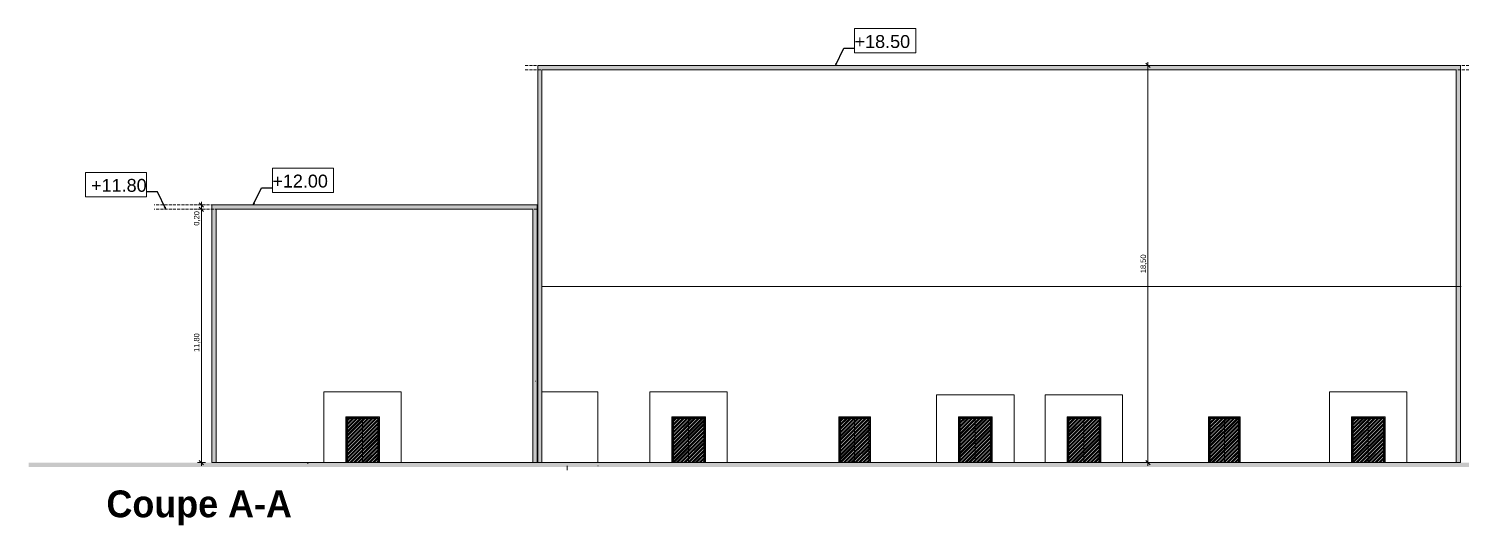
# Model space of a CAD drawing. Header units: millimetres. Extents: x 365175 to 2667127, y -330297 to -162108.
# Drawn here: x 2444440 to 2511105, y -264025 to -240883 of the extents above; entities that cross this region are included whole.
import ezdxf

# ---------------------------------------------------------------- set-up
doc = ezdxf.new("R2010")
doc.units = ezdxf.units.MM
doc.header["$MEASUREMENT"] = 0
doc.linetypes.add('Hidden Line', pattern=[195.611112, 141.111112, -54.5])
for name, color, linetype in [('ASSIETTE', 7, 'Continuous'), ('Cotations - 1_100', 7, 'Continuous'), ('Cotations - Altitudes & Niveaux', 7, 'Continuous'), ('Sols_ Dalles', 7, 'Continuous'), ('Structure - Murs extérieurs', 7, 'Continuous')]:
    doc.layers.add(name, color=color, linetype=linetype)
doc.styles.add('STYLE_GENERE_4', font='')
doc.styles.add('STYLE_GENERE_5', font='')
doc.styles.add('STYLE_GENERE_7', font='')
doc.styles.get('STYLE_GENERE_4').set_extended_font_data('Arial')
doc.styles.get('STYLE_GENERE_5').set_extended_font_data('Agency FB', bold=True)
doc.styles.get('STYLE_GENERE_7').set_extended_font_data('Arial Unicode MS')
doc.dimstyles.new('STYLE_GENERE__5', dxfattribs={"dimtxt": 250, "dimasz": 190, "dimexe": 0.18, "dimexo": 0.0625, "dimgap": 0, "dimtad": 1, "dimlfac": 0.001, "dimzin": 0, "dimdsep": 46, "dimtxsty": 'STYLE_GENERE_4', "dimblk": 'ARROWHEAD_6', "dimblk1": 'ARROWHEAD_6', "dimblk2": 'ARROWHEAD_6', "dimcen": 0.09, "dimse1": 1, "dimse2": 1, "dimclrd": 5, "dimclre": 5, "dimclrt": 5, "dimazin": 0, "dimtfac": 1, "dimtdec": 4, "dimtmove": 0, "dimatfit": 3, "dimfxl": 0, "dimtolj": 1, "dimtzin": 0, "dimarcsym": 0})
doc.dimstyles.new('STYLE_GENERE__6', dxfattribs={"dimtxt": 0.18, "dimasz": 114, "dimexe": 0.18, "dimexo": 0.0625, "dimgap": 0, "dimtad": 0, "dimtih": 1, "dimtoh": 1, "dimdec": 4, "dimzin": 0, "dimdsep": 46, "dimcen": 0.09, "dimadec": 0, "dimazin": 0, "dimtfac": 1, "dimtdec": 4, "dimtmove": 0, "dimatfit": 3, "dimldrblk": 'ARROWHEAD_16', "dimfxl": 0, "dimtolj": 1, "dimtzin": 0, "dimarcsym": 0})
pattern_1 = [(45, (2279708.67, -320470.93), (-88.38835, 88.38835), []), (45, (2279690.99, -320453.25), (-88.38835, 88.38835), []), (45, (2279673.31, -320435.58), (-88.38835, 88.38835), [])]

# ---------------------------------------------------------------- blocks, each defined once
blk = doc.blocks.new('*D1939', base_point=(2279709, -320471))
at = {"layer": 'Cotations - 1_100', "color": 5, "linetype": 'Continuous', "lineweight": 5}
for p, q in [((2496748, -242599), (2496373, -242599)), ((2496660, -242699), (2496460, -242499)), ((2496560, -242599), (2496560, -242449)), ((2496560, -261099), (2496560, -242599)), ((2496748, -261099), (2496373, -261099)), ((2496460, -260999), (2496660, -261199)), ((2496560, -261249), (2496560, -261099))]:
    blk.add_line(p, q, dxfattribs=at)
at = {"layer": 'Cotations - 1_100', "color": 5, "lineweight": 5, "insert": (2496510, -252277), "char_height": 250, "attachment_point": 7, "rotation": 90, "style": 'STYLE_GENERE_4'}
blk.add_mtext('\\A1;{\\pql;\\fArial|b0|i0|c0|p38;18,50}', dxfattribs=at)
blk = doc.blocks.new('ARROWHEAD_6')
at = {"color": 0, "linetype": 'Continuous', "lineweight": 0}
for p, q in [((0, 0), (-1, 0)), ((-0.5, -0.5), (0.5, 0.5))]:
    blk.add_line(p, q, dxfattribs=at)
blk = doc.blocks.new('*D1940', base_point=(2279709, -320471))
at = {"layer": 'Cotations - 1_100', "color": 5, "linetype": 'Continuous', "lineweight": 5}
for p, q in [((2452672, -249299), (2452297, -249299)), ((2452584, -249399), (2452384, -249199)), ((2452484, -261099), (2452484, -249299)), ((2452672, -261099), (2452297, -261099)), ((2452384, -260999), (2452584, -261199)), ((2452484, -261249), (2452484, -261099))]:
    blk.add_line(p, q, dxfattribs=at)
at = {"layer": 'Cotations - 1_100', "color": 5, "lineweight": 5, "char_height": 250, "attachment_point": 7, "rotation": 90, "style": 'STYLE_GENERE_4'}
for s, insert in [('\\A1;{\\pql;\\fArial|b0|i0|c0|p38;0,20}', (2452434, -250064)), ('\\A1;{\\pql;\\fArial|b0|i0|c0|p38;11,80}', (2452434, -255947))]:
    blk.add_mtext(s, dxfattribs=dict(at, insert=insert))
blk = doc.blocks.new('*D1941', base_point=(2279709, -320471))
at = {"layer": 'Cotations - 1_100', "color": 5, "linetype": 'Continuous', "lineweight": 5}
for p, q in [((2452672, -249099), (2452297, -249099)), ((2452672, -249299), (2452297, -249299)), ((2452384, -248999), (2452584, -249199)), ((2452584, -249399), (2452384, -249199)), ((2452484, -249099), (2452484, -248949)), ((2452484, -249299), (2452484, -249099))]:
    blk.add_line(p, q, dxfattribs=at)
blk = doc.blocks.new('ARROWHEAD_16')
at = {"linetype": 'Continuous', "lineweight": 0}
blk.add_hatch(color=0, dxfattribs=at).paths.add_polyline_path([(-0.9093, 0.525), (0, 0), (-0.9093, -0.525)])
at = {"color": 0, "linetype": 'Continuous', "lineweight": 0}
blk.add_line((0, 0), (-1, 0), dxfattribs=at)

msp = doc.modelspace()

# ---------------------------------------------------------------- hatches: boundary and pattern name
at = {"linetype": 'Continuous', "lineweight": 0, "true_color": 0x3f3f3f}
for points in [[(2510904.239, -261099.304), (2510909.239, -261099.304), (2511019.239, -261099.304), (2511089.239, -261099.304), (2511104.239, -261099.304), (2511104.239, -242599.304), (2468142.666, -242599.304), (2468142.666, -261099.304), (2468157.666, -261099.304), (2468227.666, -261099.304), (2468337.666, -261099.304), (2468342.666, -261099.304), (2468342.666, -242799.304), (2510904.239, -242799.304)], [(2468123.666, -257299.304), (2468123.666, -249099.304), (2452966.239, -249099.304), (2452966.239, -261099.304), (2453166.239, -261099.304), (2453166.239, -249299.304), (2467923.666, -249299.304), (2467923.666, -261099.304), (2468123.666, -261099.304)]]:
    msp.add_hatch(color=250, dxfattribs=at).paths.add_polyline_path(points)
at = {"linetype": 'Continuous', "lineweight": 5, "true_color": 0xa8b218}
h = msp.add_hatch(dxfattribs=at)
h.set_pattern_fill('Bois_agglomérés_0005', color=54, style=0, pattern_type=2)
h.set_pattern_definition(pattern_1)
h.paths.add_polyline_path([(2459204.872, -258962.304), (2460778.872, -258962.304), (2460778.872, -261099.304), (2459204.872, -261099.304)])
h = msp.add_hatch(dxfattribs=at)
h.set_pattern_fill('Bois_agglomérés_0005', color=54, style=0, pattern_type=2)
h.set_pattern_definition(pattern_1)
h.paths.add_polyline_path([(2474384.173, -258962.304), (2475958.173, -258962.304), (2475958.173, -261099.304), (2474384.173, -261099.304)])
h = msp.add_hatch(dxfattribs=at)
h.set_pattern_fill('Bois_agglomérés_0005', color=54, style=0, pattern_type=2)
h.set_pattern_definition(pattern_1)
h.paths.add_polyline_path([(2482159.599, -258962.304), (2483633.599, -258962.304), (2483633.599, -261099.304), (2482159.599, -261099.304)])
h = msp.add_hatch(dxfattribs=at)
h.set_pattern_fill('Bois_agglomérés_0005', color=54, style=0, pattern_type=2)
h.set_pattern_definition(pattern_1)
h.paths.add_polyline_path([(2487733.403, -258962.304), (2489307.403, -258962.304), (2489307.403, -261099.304), (2487733.403, -261099.304)])
h = msp.add_hatch(dxfattribs=at)
h.set_pattern_fill('Bois_agglomérés_0005', color=54, style=0, pattern_type=2)
h.set_pattern_definition(pattern_1)
h.paths.add_polyline_path([(2492792.599, -258962.304), (2494366.599, -258962.304), (2494366.599, -261099.304), (2492792.599, -261099.304)])
h = msp.add_hatch(dxfattribs=at)
h.set_pattern_fill('Bois_agglomérés_0005', color=54, style=0, pattern_type=2)
h.set_pattern_definition(pattern_1)
h.paths.add_polyline_path([(2499381.467, -258962.304), (2500855.467, -258962.304), (2500855.467, -261099.304), (2499381.467, -261099.304)])
h = msp.add_hatch(dxfattribs=at)
h.set_pattern_fill('Bois_agglomérés_0005', color=54, style=0, pattern_type=2)
h.set_pattern_definition(pattern_1)
h.paths.add_polyline_path([(2506030.758, -258962.304), (2507604.758, -258962.304), (2507604.758, -261099.304), (2506030.758, -261099.304)])
at = {"linetype": 'Continuous', "lineweight": 0, "true_color": 0x6f6f6f}
msp.add_hatch(color=8, dxfattribs=at).paths.add_polyline_path([(2444439.837, -261099.304), (2544229.959, -261099.304), (2544229.959, -261299.304), (2444439.837, -261299.304)])

# ---------------------------------------------------------------- linework, layer by layer
at = {"color": 212, "linetype": 'Continuous', "lineweight": 5, "true_color": 0xcb00cc}
msp.add_line((2468039.241, -257299.304), (2468029.241, -257299.304), dxfattribs=at)
at = {"color": 7, "linetype": 'Continuous', "lineweight": 5}
for p, q in [((2468142.666, -257299.304), (2468119.241, -257299.304)), ((2482159.599, -261099.304), (2482159.599, -258962.304)), ((2482159.599, -258962.304), (2483633.599, -258962.304)), ((2482209.599, -259012.304), (2482209.599, -261099.304)), ((2483583.599, -259012.304), (2482209.599, -259012.304)), ((2482221.599, -259024.304), (2482221.599, -261099.304)), ((2483571.599, -259024.304), (2482221.599, -259024.304)), ((2482236.599, -259039.304), (2482236.599, -261099.304)), ((2483556.599, -259039.304), (2482236.599, -259039.304)), ((2482896.599, -261099.304), (2482896.599, -259039.304)), ((2483556.599, -261099.304), (2483556.599, -259039.304)), ((2483571.599, -261099.304), (2483571.599, -259024.304)), ((2483583.599, -261099.304), (2483583.599, -259012.304)), ((2483633.599, -258962.304), (2483633.599, -261099.304)), ((2499381.467, -261099.304), (2499381.467, -258962.304)), ((2499381.467, -258962.304), (2500855.467, -258962.304)), ((2499431.467, -259012.304), (2499431.467, -261099.304)), ((2500805.467, -259012.304), (2499431.467, -259012.304)), ((2499443.467, -259024.304), (2499443.467, -261099.304)), ((2500793.467, -259024.304), (2499443.467, -259024.304)), ((2499458.467, -259039.304), (2499458.467, -261099.304)), ((2500778.467, -259039.304), (2499458.467, -259039.304)), ((2500118.467, -261099.304), (2500118.467, -259039.304)), ((2500778.467, -261099.304), (2500778.467, -259039.304)), ((2500793.467, -261099.304), (2500793.467, -259024.304)), ((2500805.467, -261099.304), (2500805.467, -259012.304)), ((2500855.467, -258962.304), (2500855.467, -261099.304)), ((2457426.217, -261099.304), (2457426.217, -261149.304)), ((2457451.217, -261124.304), (2457426.217, -261124.304)), ((2457451.217, -261099.304), (2457451.217, -261124.304)), ((2468123.666, -261099.304), (2468142.666, -261099.304)), ((2482209.599, -261099.304), (2482159.599, -261099.304)), ((2482221.599, -261099.304), (2482209.599, -261099.304)), ((2482236.599, -261099.304), (2482221.599, -261099.304)), ((2482236.599, -261099.304), (2482896.599, -261099.304)), ((2483556.599, -261099.304), (2482896.599, -261099.304)), ((2483571.599, -261099.304), (2483556.599, -261099.304)), ((2483583.599, -261099.304), (2483571.599, -261099.304)), ((2483633.599, -261099.304), (2483583.599, -261099.304)), ((2485604.239, -261099.304), (2483633.599, -261099.304)), ((2485619.239, -261099.304), (2485604.239, -261099.304)), ((2485619.239, -261099.304), (2486719.434, -261099.304)), ((2490321.058, -261099.304), (2491778.63, -261099.304)), ((2495380.254, -261099.304), (2496589.239, -261099.304)), ((2496604.239, -261099.304), (2496589.239, -261099.304)), ((2499381.467, -261099.304), (2496604.239, -261099.304)), ((2499431.467, -261099.304), (2499381.467, -261099.304)), ((2499443.467, -261099.304), (2499431.467, -261099.304)), ((2499458.467, -261099.304), (2499443.467, -261099.304)), ((2499458.467, -261099.304), (2500118.467, -261099.304)), ((2500778.467, -261099.304), (2500118.467, -261099.304)), ((2500793.467, -261099.304), (2500778.467, -261099.304)), ((2500805.467, -261099.304), (2500793.467, -261099.304)), ((2500855.467, -261099.304), (2500805.467, -261099.304)), ((2505016.789, -261099.304), (2500855.467, -261099.304)), ((2510824.239, -261099.304), (2508618.413, -261099.304))]:
    msp.add_line(p, q, dxfattribs=at)
at = {"color": 9, "linetype": 'Continuous', "lineweight": 5}
msp.add_line((2469519.241, -261449.304), (2469519.241, -261249.304), dxfattribs=at)
at = {"color": 7, "linetype": 'Continuous', "lineweight": 5, "flags": 128}
for points in [[(2468422.666, -261099.304), (2468407.666, -261099.304), (2468337.666, -261099.304), (2468227.666, -261099.304), (2468157.666, -261099.304), (2468142.666, -261099.304)], [(2511104.239, -261099.304), (2511089.239, -261099.304), (2511019.239, -261099.304), (2510909.239, -261099.304), (2510839.239, -261099.304), (2510824.239, -261099.304)]]:
    msp.add_lwpolyline(points, dxfattribs=at)
at = {"layer": 'ASSIETTE', "color": 7, "linetype": 'Hidden Line', "lineweight": 5}
for p, q in [((2467558.039, -242599.304), (2514639.301, -242599.304)), ((2467558.039, -242799.304), (2514639.301, -242799.304)), ((2468123.666, -249099.304), (2450277.223, -249099.304)), ((2468123.666, -249299.304), (2450277.223, -249299.304))]:
    msp.add_line(p, q, dxfattribs=at)
at = {"layer": 'ASSIETTE', "color": 7, "linetype": 'Continuous', "lineweight": 5}
msp.add_line((2511139.239, -252899.304), (2468342.666, -252899.304), dxfattribs=at)
for points in [[(2511104.239, -261099.304), (2468142.666, -261099.304), (2468142.666, -242599.304), (2511104.239, -242599.304)], [(2510904.239, -261099.304), (2468342.666, -261099.304), (2468342.666, -242799.304), (2510904.239, -242799.304)], [(2452966.239, -249099.304), (2468123.666, -249099.304), (2468123.666, -261099.304), (2452966.239, -261099.304)], [(2453166.239, -249299.304), (2467923.666, -249299.304), (2467923.666, -261099.304), (2453166.239, -261099.304)]]:
    msp.add_lwpolyline(points, close=True, dxfattribs=at)
at = {"layer": 'Cotations - Altitudes & Niveaux', "color": 176, "linetype": 'Continuous', "lineweight": 5, "true_color": 0x000066, "flags": 128}
for points in [[(2482897.273, -240883.009), (2485743.394, -240883.009), (2485743.394, -242012.424), (2482897.273, -242012.424)], [(2447089.283, -247583.011), (2449935.402, -247583.011), (2449935.402, -248712.424), (2447089.283, -248712.424)], [(2455787.226, -247383.012), (2458633.36, -247383.012), (2458633.36, -248512.424), (2455787.226, -248512.424)]]:
    msp.add_lwpolyline(points, close=True, dxfattribs=at)
at = {"layer": 'Sols_ Dalles', "color": 250, "linetype": 'Continuous', "lineweight": 5, "true_color": 0x1f1f1f}
for p, q in [((2468119.241, -261099.304), (2468123.666, -261099.304)), ((2485604.239, -261099.304), (2486719.434, -261099.304)), ((2490321.058, -261099.304), (2491778.63, -261099.304)), ((2511104.239, -261099.304), (2511105.239, -261099.304))]:
    msp.add_line(p, q, dxfattribs=at)
at = {"layer": 'Structure - Murs extérieurs', "color": 7, "linetype": 'Continuous', "lineweight": 5}
for p, q in [((2458190.903, -261099.304), (2458190.903, -257799.304)), ((2458190.903, -257799.304), (2458205.903, -257799.304)), ((2461777.527, -257799.304), (2458205.903, -257799.304)), ((2461777.527, -257799.304), (2461792.527, -257799.304)), ((2461792.527, -257799.304), (2461792.527, -261099.304)), ((2470942.93, -257799.304), (2468342.666, -257799.304)), ((2470942.93, -261099.304), (2470942.93, -257799.304)), ((2473370.204, -261099.304), (2473370.204, -257799.304)), ((2473370.204, -257799.304), (2473385.204, -257799.304)), ((2476956.828, -257799.304), (2473385.204, -257799.304)), ((2476956.828, -257799.304), (2476971.828, -257799.304)), ((2476971.828, -257799.304), (2476971.828, -261099.304)), ((2486719.434, -261099.304), (2486719.434, -257949.304)), ((2486719.434, -257949.304), (2486734.434, -257949.304)), ((2490306.058, -257949.304), (2486734.434, -257949.304)), ((2490306.058, -257949.304), (2490321.058, -257949.304)), ((2490321.058, -257949.304), (2490321.058, -261099.304)), ((2491778.63, -261099.304), (2491778.63, -257949.304)), ((2491778.63, -257949.304), (2491793.63, -257949.304)), ((2495365.254, -257949.304), (2491793.63, -257949.304)), ((2495365.254, -257949.304), (2495380.254, -257949.304)), ((2495380.254, -257949.304), (2495380.254, -261099.304)), ((2505016.789, -261099.304), (2505016.789, -257799.304)), ((2508603.413, -257799.304), (2505016.789, -257799.304)), ((2508603.413, -257799.304), (2508618.413, -257799.304)), ((2508618.413, -257799.304), (2508618.413, -261099.304)), ((2459204.872, -258962.304), (2459204.872, -261099.304)), ((2460778.872, -258962.304), (2459204.872, -258962.304)), ((2459254.872, -261099.304), (2459254.872, -259012.304)), ((2459254.872, -259012.304), (2460728.872, -259012.304)), ((2459281.872, -261099.304), (2459281.872, -259039.304)), ((2459281.872, -259039.304), (2460701.872, -259039.304)), ((2459991.872, -261099.304), (2459991.872, -259039.304)), ((2460701.872, -259039.304), (2460701.872, -261099.304)), ((2460728.872, -259012.304), (2460728.872, -261099.304)), ((2460778.872, -261099.304), (2460778.872, -258962.304)), ((2474384.173, -258962.304), (2474384.173, -261099.304)), ((2475958.173, -258962.304), (2474384.173, -258962.304)), ((2474434.173, -261099.304), (2474434.173, -259012.304)), ((2474434.173, -259012.304), (2475908.173, -259012.304)), ((2474461.173, -261099.304), (2474461.173, -259039.304)), ((2474461.173, -259039.304), (2475881.173, -259039.304)), ((2475171.173, -261099.304), (2475171.173, -259039.304)), ((2475881.173, -259039.304), (2475881.173, -261099.304)), ((2475908.173, -259012.304), (2475908.173, -261099.304)), ((2475958.173, -261099.304), (2475958.173, -258962.304)), ((2487733.403, -258962.304), (2487733.403, -261099.304)), ((2489307.403, -258962.304), (2487733.403, -258962.304)), ((2487783.403, -261099.304), (2487783.403, -259012.304)), ((2487783.403, -259012.304), (2489257.403, -259012.304)), ((2487810.403, -261099.304), (2487810.403, -259039.304)), ((2487810.403, -259039.304), (2489230.403, -259039.304)), ((2488520.403, -261099.304), (2488520.403, -259039.304)), ((2489230.403, -259039.304), (2489230.403, -261099.304)), ((2489257.403, -259012.304), (2489257.403, -261099.304)), ((2489307.403, -261099.304), (2489307.403, -258962.304)), ((2492792.599, -258962.304), (2492792.599, -261099.304)), ((2494366.599, -258962.304), (2492792.599, -258962.304)), ((2492842.599, -261099.304), (2492842.599, -259012.304)), ((2492842.599, -259012.304), (2494316.599, -259012.304)), ((2492869.599, -261099.304), (2492869.599, -259039.304)), ((2492869.599, -259039.304), (2494289.599, -259039.304)), ((2493579.599, -261099.304), (2493579.599, -259039.304)), ((2494289.599, -259039.304), (2494289.599, -261099.304)), ((2494316.599, -259012.304), (2494316.599, -261099.304)), ((2494366.599, -261099.304), (2494366.599, -258962.304)), ((2506030.758, -258962.304), (2506030.758, -261099.304)), ((2507604.758, -258962.304), (2506030.758, -258962.304)), ((2506080.758, -261099.304), (2506080.758, -259012.304)), ((2506080.758, -259012.304), (2507554.758, -259012.304)), ((2506107.758, -261099.304), (2506107.758, -259039.304)), ((2506107.758, -259039.304), (2507527.758, -259039.304)), ((2506817.758, -261099.304), (2506817.758, -259039.304)), ((2507527.758, -259039.304), (2507527.758, -261099.304)), ((2507554.758, -259012.304), (2507554.758, -261099.304)), ((2507604.758, -261099.304), (2507604.758, -258962.304)), ((2458205.903, -261099.304), (2458190.903, -261099.304)), ((2459204.872, -261099.304), (2458205.903, -261099.304)), ((2459204.872, -261099.304), (2459254.872, -261099.304)), ((2459254.872, -261099.304), (2459281.872, -261099.304)), ((2459281.872, -261099.304), (2459991.872, -261099.304)), ((2460701.872, -261099.304), (2459991.872, -261099.304)), ((2460701.872, -261099.304), (2460728.872, -261099.304)), ((2460728.872, -261099.304), (2460778.872, -261099.304)), ((2461777.527, -261099.304), (2460778.872, -261099.304)), ((2461792.527, -261099.304), (2461777.527, -261099.304)), ((2470942.93, -261099.304), (2468142.666, -261099.304)), ((2470961.93, -261249.304), (2470942.93, -261249.304)), ((2473385.204, -261099.304), (2473370.204, -261099.304)), ((2474384.173, -261099.304), (2473385.204, -261099.304)), ((2474384.173, -261099.304), (2474434.173, -261099.304)), ((2474434.173, -261099.304), (2474461.173, -261099.304)), ((2474461.173, -261099.304), (2475171.173, -261099.304)), ((2475881.173, -261099.304), (2475171.173, -261099.304)), ((2475881.173, -261099.304), (2475908.173, -261099.304)), ((2475908.173, -261099.304), (2475958.173, -261099.304)), ((2476956.828, -261099.304), (2475958.173, -261099.304)), ((2476971.828, -261099.304), (2476956.828, -261099.304)), ((2486734.434, -261099.304), (2486719.434, -261099.304)), ((2487733.403, -261099.304), (2486734.434, -261099.304)), ((2487733.403, -261099.304), (2487783.403, -261099.304)), ((2487783.403, -261099.304), (2487810.403, -261099.304)), ((2487810.403, -261099.304), (2488520.403, -261099.304)), ((2489230.403, -261099.304), (2488520.403, -261099.304)), ((2489230.403, -261099.304), (2489257.403, -261099.304)), ((2489257.403, -261099.304), (2489307.403, -261099.304)), ((2490306.058, -261099.304), (2489307.403, -261099.304)), ((2490321.058, -261099.304), (2490306.058, -261099.304)), ((2491793.63, -261099.304), (2491778.63, -261099.304)), ((2492792.599, -261099.304), (2491793.63, -261099.304)), ((2492792.599, -261099.304), (2492842.599, -261099.304)), ((2492842.599, -261099.304), (2492869.599, -261099.304)), ((2492869.599, -261099.304), (2493579.599, -261099.304)), ((2494289.599, -261099.304), (2493579.599, -261099.304)), ((2494289.599, -261099.304), (2494316.599, -261099.304)), ((2494316.599, -261099.304), (2494366.599, -261099.304)), ((2495365.254, -261099.304), (2494366.599, -261099.304)), ((2495380.254, -261099.304), (2495365.254, -261099.304)), ((2506030.758, -261099.304), (2505016.789, -261099.304)), ((2506030.758, -261099.304), (2506080.758, -261099.304)), ((2506080.758, -261099.304), (2506107.758, -261099.304)), ((2506107.758, -261099.304), (2506817.758, -261099.304)), ((2507527.758, -261099.304), (2506817.758, -261099.304)), ((2507527.758, -261099.304), (2507554.758, -261099.304)), ((2507554.758, -261099.304), (2507604.758, -261099.304)), ((2508603.413, -261099.304), (2507604.758, -261099.304)), ((2508618.413, -261099.304), (2508603.413, -261099.304))]:
    msp.add_line(p, q, dxfattribs=at)

# ---------------------------------------------------------------- texts
at = {"layer": 'Cotations - 1_100', "color": 14, "linetype": 'Continuous', "lineweight": 5, "true_color": 0x990000, "insert": (2448063.809, -262397.858), "char_height": 1250, "attachment_point": 1, "style": 'STYLE_GENERE_5'}
msp.add_mtext('\\A1;{\\pql;\\fAgency FB|b1|i0|c0|p34;Coupe A-A}', dxfattribs=at)
at = {"layer": 'Cotations - Altitudes & Niveaux', "color": 7, "linetype": 'Continuous', "lineweight": 5, "char_height": 600, "style": 'STYLE_GENERE_7'}
for s, insert, attachment_point in [('\\A1;{\\pql;\\fArial Unicode MS|b0|i0|c0|p34;+18.\\fArial Unicode MS|b0|i0|c0|p34;5\\fArial Unicode MS|b0|i0|c0|p34;0 }', (2482897.273, -241793.346), 7), ('\\A1;{\\pqr;\\fArial Unicode MS|b0|i0|c0|p34;+1\\fArial Unicode MS|b0|i0|c0|p34;1\\fArial Unicode MS|b0|i0|c0|p34;.\\fArial Unicode MS|b0|i0|c0|p34;8\\fArial Unicode MS|b0|i0|c0|p34;0 }', (2449935.402, -248493.347), 9), ('\\A1;{\\pql;\\fArial Unicode MS|b0|i0|c0|p34;+12.\\fArial Unicode MS|b0|i0|c0|p34;0\\fArial Unicode MS|b0|i0|c0|p34;0 }', (2455787.226, -248293.348), 7)]:
    msp.add_mtext(s, dxfattribs=dict(at, insert=insert, attachment_point=attachment_point))

# ---------------------------------------------------------------- dimensions: what is measured, and where the dimension line sits
at = {"layer": 'Cotations - 1_100', "color": 5, "linetype": 'Continuous', "lineweight": 5}
for base, p1, p2, picture, middle in [((2496560.183, -242599.304), (2510904.239, -261099.304), (2511104.239, -242599.304), '*D1939', (2496385.183, -251856.731)), ((2452484.033, -249299.304), (2453166.239, -261099.304), (2453166.239, -249299.304), '*D1940', (2452309.033, -255526.733)), ((2452484.033, -249099.304), (2453166.239, -249299.304), (2452966.239, -249099.304), '*D1941', (2452309.033, -249739.743))]:
    dim = msp.add_linear_dim(base=base, p1=p1, p2=p2, angle=90, dimstyle='STYLE_GENERE__5', dxfattribs=at)
    dim.commit()
    dim.dimension.update_dxf_attribs({"geometry": picture, "text_midpoint": middle, "dimtype": 160, "text_rotation": 90})

# ---------------------------------------------------------------- leaders
at = {"layer": 'Cotations - Altitudes & Niveaux', "color": 176, "linetype": 'Continuous', "lineweight": 5, "true_color": 0x000066, "annotation_type": 0, "has_hookline": 1, "text_width": 2504.203}
for points, hookline_direction in [([(2482002.847, -242599.304), (2482397.273, -241793.346), (2482897.273, -241793.346)], 0), ([(2450829.829, -249299.304), (2450435.402, -248493.347), (2449935.402, -248493.347)], 1), ([(2454892.799, -249099.304), (2455287.226, -248293.348), (2455787.226, -248293.348)], 0)]:
    msp.add_leader(points, dimstyle='STYLE_GENERE__6', dxfattribs=dict(at, hookline_direction=hookline_direction))

doc.saveas('drawing.dxf')
